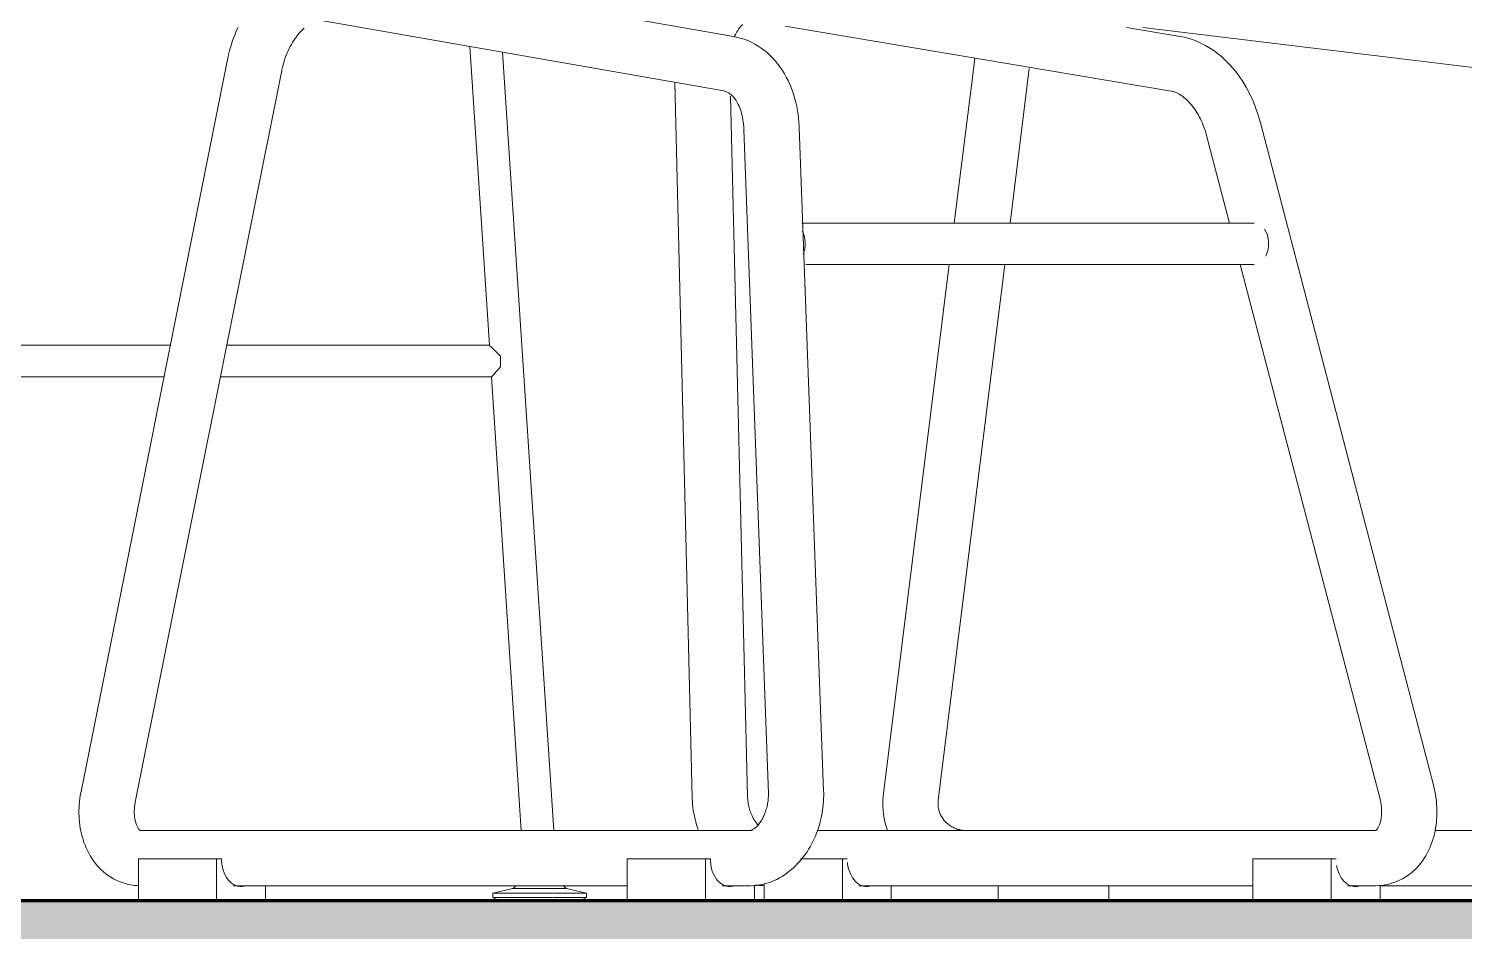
# Model space of a CAD drawing. Header units: inches. Extents: x 169 to 5088, y -73 to 356.
# Drawn here: x 3983.2 to 4009.16, y -0.56 to 15.77 of the extents above; entities that cross this region are included whole.
import ezdxf

# ---------------------------------------------------------------- set-up
doc = ezdxf.new("R2010")
doc.units = ezdxf.units.IN
doc.header["$MEASUREMENT"] = 0
for name, color, linetype, lineweight in [('C-TOPO', 7, 'Continuous', 9), ('I-FURN', 30, 'Continuous', 9), ('I-FURN-PNLS', 30, 'Continuous', 9)]:
    doc.layers.add(name, color=color, linetype=linetype, lineweight=lineweight)

# ---------------------------------------------------------------- blocks, each defined once
blk = doc.blocks.new('Haworth_Pan-Table-Round - 59 dia-336015-Building Elevation - West')
at = {"layer": 'I-FURN-PNLS'}
for p, q in [((-1601.081, 15.442), (-1600.726, 10.04)), ((-1599.563, 1.267), (-1600.489, 15.339)), ((-1606.496, 10.04), (-1616.746, 10.04)), ((-1600.726, 10.04), (-1605.476, 10.04)), ((-1600.528, 9.843), (-1600.528, 9.754)), ((-1600.528, 9.754), (-1600.528, 9.65)), ((-1616.655, 9.468), (-1606.61, 9.468)), ((-1605.59, 9.468), (-1600.688, 9.468)), ((-1600.688, 9.468), (-1600.149, 1.267)), ((-1600.3, 0.216), (-1600.663, 0.134)), ((-1600.663, 0.134), (-1600.663, 0.051)), ((-1600.663, 0.134), (-1599.569, 0.134)), ((-1600.663, 0.051), (-1600.554, 0)), ((-1600.663, 0.051), (-1599.569, 0.051)), ((-1600.3, 0.216), (-1599.334, 0.216)), ((-1599.555, 0.134), (-1598.971, 0.134)), ((-1599.555, 0.051), (-1598.971, 0.051)), ((-1598.971, 0.134), (-1599.334, 0.216)), ((-1599.08, 0), (-1598.971, 0.051)), ((-1598.971, 0.051), (-1598.971, 0.134))]:
    blk.add_line(p, q, dxfattribs=at)
at = {"layer": 'I-FURN-PNLS', "flags": 128}
for points in [[(-1600.3, 0.216), (-1600.282, 0.231), (-1600.266, 0.247), (-1600.249, 0.263)], [(-1599.393, 0.272), (-1599.377, 0.255), (-1599.36, 0.239), (-1599.343, 0.224), (-1599.334, 0.216)]]:
    blk.add_lwpolyline(points, dxfattribs=at)
at = {"layer": 'I-FURN-PNLS'}
for points, knots in [([(-1600.726, 10.04), (-1600.726, 10.039), (-1600.724, 10.038), (-1600.719, 10.033), (-1600.713, 10.027), (-1600.707, 10.022), (-1600.7, 10.015), (-1600.693, 10.009), (-1600.686, 10.001), (-1600.677, 9.993), (-1600.668, 9.984), (-1600.659, 9.975), (-1600.649, 9.966), (-1600.636, 9.953), (-1600.611, 9.929), (-1600.574, 9.892), (-1600.543, 9.859), (-1600.528, 9.843)], [0, 0, 0, 0, 0.083333, 0.166667, 0.208333, 0.25, 0.291667, 0.333333, 0.375, 0.416667, 0.458333, 0.5, 0.541667, 0.583333, 0.666667, 0.833333, 1, 1, 1, 1]), ([(-1600.528, 9.65), (-1600.543, 9.631), (-1600.567, 9.604), (-1600.596, 9.57), (-1600.614, 9.55), (-1600.627, 9.536), (-1600.636, 9.525), (-1600.645, 9.515), (-1600.654, 9.506), (-1600.661, 9.498), (-1600.668, 9.49), (-1600.674, 9.484), (-1600.681, 9.476), (-1600.687, 9.47), (-1600.688, 9.468), (-1600.688, 9.468)], [0, 0, 0, 0, 0.2, 0.3, 0.4, 0.45, 0.5, 0.55, 0.6, 0.65, 0.7, 0.75, 0.8, 0.9, 1, 1, 1, 1])]:
    blk.add_open_spline(points, degree=3, knots=knots, dxfattribs=at)
blk = doc.blocks.new('Haworth_Chair_Hi-Pad_Chair - Chair-336027-Building Elevation - West')
at = {"layer": 'I-FURN'}
for p, q in [((-1588.912, 15.788), (-1579.405, 14.635)), ((-1588.912, 15.788), (-1579.405, 14.635)), ((-1591.957, 15.17), (-1592.32, 12.246)), ((-1591.947, 15.235), (-1591.954, 15.191)), ((-1591.312, 12.25), (-1590.964, 15.046)), ((-1592.413, 11.5), (-1593.602, 1.936)), ((-1592.61, 1.813), (-1591.405, 11.5)), ((-1592.613, 1.749), (-1592.613, 1.754)), ((-1584.744, 1.267), (-1592.113, 1.267)), ((-1584.744, 1.267), (-1592.113, 1.267)), ((-1576.507, 1.267), (-1583.632, 1.267)), ((-1576.507, 1.267), (-1583.632, 1.267)), ((-1592.113, 0.267), (-1591.528, 0.267)), ((-1592.113, 0.267), (-1586.92, 0.267)), ((-1591.528, 0), (-1591.528, 0.269)), ((-1589.528, 0.269), (-1589.528, 0)), ((-1589.528, 0.267), (-1586.92, 0.267)), ((-1584.622, 0.267), (-1579.028, 0.267)), ((-1584.622, 0.267), (-1576.507, 0.267))]:
    blk.add_line(p, q, dxfattribs=at)
at = {"layer": 'I-FURN', "flags": 128}
for points in [[(-1591.947, 15.235), (-1591.954, 15.191), (-1591.957, 15.17)], [(-1593.602, 1.936), (-1593.608, 1.877), (-1593.612, 1.817), (-1593.613, 1.757), (-1593.613, 1.754)], [(-1593.602, 1.936), (-1593.608, 1.877), (-1593.612, 1.817), (-1593.613, 1.757), (-1593.613, 1.754)], [(-1593.613, 1.754), (-1593.612, 1.695), (-1593.608, 1.635), (-1593.602, 1.575), (-1593.594, 1.516), (-1593.583, 1.457), (-1593.57, 1.399), (-1593.554, 1.342), (-1593.536, 1.285), (-1593.53, 1.267)], [(-1593.613, 1.754), (-1593.612, 1.695), (-1593.608, 1.635), (-1593.602, 1.575), (-1593.594, 1.516), (-1593.583, 1.457), (-1593.57, 1.399), (-1593.554, 1.342), (-1593.536, 1.285), (-1593.53, 1.267)], [(-1592.613, 1.754), (-1592.613, 1.773), (-1592.612, 1.793), (-1592.61, 1.812), (-1592.61, 1.813)], [(-1592.613, 1.754), (-1592.613, 1.773), (-1592.612, 1.793)], [(-1592.113, 1.267), (-1592.133, 1.267), (-1592.154, 1.268), (-1592.174, 1.27), (-1592.194, 1.273), (-1592.214, 1.277), (-1592.233, 1.281), (-1592.253, 1.286), (-1592.272, 1.292), (-1592.291, 1.299), (-1592.31, 1.306), (-1592.328, 1.314), (-1592.346, 1.323), (-1592.364, 1.332), (-1592.381, 1.343), (-1592.398, 1.353), (-1592.414, 1.365), (-1592.43, 1.377), (-1592.445, 1.39), (-1592.46, 1.403), (-1592.474, 1.417), (-1592.488, 1.431), (-1592.501, 1.446), (-1592.513, 1.461), (-1592.524, 1.477), (-1592.535, 1.493), (-1592.546, 1.51), (-1592.555, 1.527), (-1592.564, 1.544), (-1592.573, 1.562), (-1592.58, 1.58), (-1592.587, 1.598), (-1592.593, 1.616), (-1592.598, 1.635), (-1592.602, 1.653), (-1592.606, 1.672), (-1592.609, 1.691), (-1592.611, 1.711), (-1592.613, 1.73), (-1592.613, 1.749), (-1592.613, 1.754)], [(-1592.189, 0.269), (-1592.129, 0.267), (-1592.113, 0.267)], [(-1592.189, 0.269), (-1592.129, 0.267), (-1592.113, 0.267)]]:
    blk.add_lwpolyline(points, dxfattribs=at)
blk = doc.blocks.new('Haworth_Chair_Hi-Pad_Chair - Chair-V42-Building Elevation - West')
at = {"layer": 'I-FURN'}
for p, q in [((-1603.731, 15.905), (-1596.487, 14.639)), ((-1596.315, 15.624), (-1598.416, 15.991)), ((-1596.258, 15.612), (-1596.315, 15.624)), ((-1595.375, 15.812), (-1588.399, 14.638)), ((-1588.233, 15.624), (-1589.205, 15.788)), ((-1605.462, 15.206), (-1608.11, 1.973)), ((-1607.13, 1.776), (-1604.481, 15.01)), ((-1597.373, 14.794), (-1597.059, 1.862)), ((-1596.477, 14.637), (-1596.487, 14.639)), ((-1596.059, 1.887), (-1596.367, 14.548)), ((-1583.655, 2.082), (-1586.792, 14.089)), ((-1596.123, 13.944), (-1595.681, 1.937)), ((-1594.682, 1.974), (-1595.124, 13.981)), ((-1587.759, 13.836), (-1587.345, 12.25)), ((-1586.9, 12.25), (-1595.074, 12.25)), ((-1595.005, 11.5), (-1586.9, 11.5)), ((-1587.149, 11.5), (-1584.622, 1.829)), ((-1607.043, 1.267), (-1607.043, 1.267)), ((-1596.007, 1.267), (-1607.043, 1.267)), ((-1584.7, 1.267), (-1594.798, 1.267)), ((-1584.697, 1.267), (-1584.698, 1.267)), ((-1607.072, 0), (-1607.072, 0.75)), ((-1607.072, 0.75), (-1605.658, 0.75)), ((-1605.57, 0.75), (-1605.658, 0.75)), ((-1605.658, 0.75), (-1605.658, 0)), ((-1598.234, 0), (-1598.234, 0.75)), ((-1598.234, 0.75), (-1596.819, 0.75)), ((-1596.731, 0.75), (-1596.819, 0.75)), ((-1596.819, 0.75), (-1596.819, 0)), ((-1595.101, 0.75), (-1594.344, 0.75)), ((-1594.344, 0.75), (-1594.344, 0)), ((-1594.256, 0.75), (-1594.344, 0.75)), ((-1586.92, 0), (-1586.92, 0.75)), ((-1586.92, 0.75), (-1585.506, 0.75)), ((-1585.506, 0.75), (-1585.506, 0)), ((-1585.417, 0.75), (-1585.506, 0.75)), ((-1605.357, 0.267), (-1598.234, 0.267)), ((-1604.774, 0), (-1604.774, 0.273)), ((-1596.518, 0.267), (-1596.007, 0.267)), ((-1595.935, 0), (-1595.935, 0.275)), ((-1595.759, 0), (-1595.759, 0.303)), ((-1594.047, 0.267), (-1586.92, 0.267)), ((-1593.461, 0), (-1593.461, 0.269)), ((-1585.208, 0.267), (-1584.698, 0.267)), ((-1584.622, 0), (-1584.622, 0.279))]:
    blk.add_line(p, q, dxfattribs=at)
at = {"layer": 'I-FURN', "flags": 128}
for points in [[(-1605.274, 15.785), (-1605.304, 15.718), (-1605.331, 15.65), (-1605.357, 15.581), (-1605.381, 15.511), (-1605.403, 15.441), (-1605.423, 15.37), (-1605.442, 15.298), (-1605.458, 15.226), (-1605.462, 15.206)], [(-1604.073, 15.773), (-1604.097, 15.751), (-1604.121, 15.728), (-1604.146, 15.703), (-1604.17, 15.676), (-1604.194, 15.647), (-1604.217, 15.617), (-1604.24, 15.585), (-1604.263, 15.552), (-1604.285, 15.518), (-1604.306, 15.482), (-1604.327, 15.445), (-1604.347, 15.406), (-1604.366, 15.367), (-1604.384, 15.326), (-1604.401, 15.285), (-1604.416, 15.242), (-1604.431, 15.199), (-1604.445, 15.156), (-1604.457, 15.112), (-1604.469, 15.067), (-1604.479, 15.022), (-1604.481, 15.01)], [(-1596.147, 15.839), (-1596.162, 15.826), (-1596.177, 15.811), (-1596.192, 15.794), (-1596.207, 15.776), (-1596.222, 15.756), (-1596.236, 15.734), (-1596.251, 15.711), (-1596.265, 15.685), (-1596.279, 15.658), (-1596.292, 15.63)], [(-1596.258, 15.612), (-1596.189, 15.595), (-1596.122, 15.574), (-1596.056, 15.549), (-1595.992, 15.52), (-1595.929, 15.488), (-1595.869, 15.452), (-1595.81, 15.414), (-1595.754, 15.372), (-1595.7, 15.327), (-1595.649, 15.28), (-1595.6, 15.231), (-1595.553, 15.179), (-1595.509, 15.125), (-1595.467, 15.069), (-1595.428, 15.011), (-1595.391, 14.952), (-1595.357, 14.891), (-1595.325, 14.828), (-1595.295, 14.764), (-1595.268, 14.699), (-1595.244, 14.633), (-1595.221, 14.566), (-1595.201, 14.497), (-1595.184, 14.428), (-1595.168, 14.358), (-1595.155, 14.288), (-1595.144, 14.216), (-1595.135, 14.145), (-1595.129, 14.072), (-1595.124, 14), (-1595.124, 13.981)], [(-1588.233, 15.624), (-1588.164, 15.611), (-1588.096, 15.594), (-1588.03, 15.574), (-1587.964, 15.55), (-1587.9, 15.523), (-1587.836, 15.494), (-1587.775, 15.461), (-1587.715, 15.426), (-1587.656, 15.388), (-1587.599, 15.347), (-1587.543, 15.305), (-1587.489, 15.26), (-1587.437, 15.213), (-1587.386, 15.163), (-1587.337, 15.112), (-1587.289, 15.059), (-1587.244, 15.004), (-1587.2, 14.948), (-1587.158, 14.89), (-1587.117, 14.83), (-1587.078, 14.769), (-1587.042, 14.706), (-1587.006, 14.642), (-1586.973, 14.577), (-1586.942, 14.511), (-1586.912, 14.444), (-1586.885, 14.376), (-1586.859, 14.307), (-1586.835, 14.237), (-1586.813, 14.167), (-1586.794, 14.095), (-1586.792, 14.089)], [(-1596.477, 14.637), (-1596.464, 14.633), (-1596.451, 14.629), (-1596.438, 14.624), (-1596.425, 14.619), (-1596.412, 14.612), (-1596.398, 14.604), (-1596.384, 14.595), (-1596.37, 14.584), (-1596.356, 14.572), (-1596.341, 14.559), (-1596.327, 14.544), (-1596.312, 14.528), (-1596.297, 14.509), (-1596.282, 14.489), (-1596.267, 14.468), (-1596.252, 14.444), (-1596.238, 14.419), (-1596.225, 14.392), (-1596.211, 14.363), (-1596.199, 14.333), (-1596.187, 14.301), (-1596.176, 14.268), (-1596.166, 14.233), (-1596.156, 14.197), (-1596.148, 14.159), (-1596.141, 14.12), (-1596.135, 14.08), (-1596.13, 14.04), (-1596.126, 13.998), (-1596.123, 13.955), (-1596.123, 13.944)], [(-1588.399, 14.638), (-1588.382, 14.635), (-1588.364, 14.63), (-1588.345, 14.625), (-1588.325, 14.618), (-1588.305, 14.609), (-1588.283, 14.599), (-1588.261, 14.587), (-1588.239, 14.574), (-1588.216, 14.559), (-1588.192, 14.543), (-1588.168, 14.524), (-1588.144, 14.504), (-1588.12, 14.482), (-1588.095, 14.458), (-1588.071, 14.433), (-1588.047, 14.406), (-1588.023, 14.377), (-1587.999, 14.347), (-1587.976, 14.315), (-1587.954, 14.282), (-1587.932, 14.247), (-1587.91, 14.211), (-1587.89, 14.174), (-1587.87, 14.135), (-1587.851, 14.096), (-1587.834, 14.055), (-1587.817, 14.014), (-1587.801, 13.971), (-1587.786, 13.928), (-1587.773, 13.884), (-1587.76, 13.84), (-1587.759, 13.836)], [(-1584.48, 0.291), (-1584.425, 0.305), (-1584.371, 0.322), (-1584.318, 0.342), (-1584.267, 0.365), (-1584.217, 0.39), (-1584.169, 0.419), (-1584.123, 0.449), (-1584.078, 0.482), (-1584.035, 0.517), (-1583.995, 0.554), (-1583.956, 0.593), (-1583.92, 0.634), (-1583.886, 0.676), (-1583.853, 0.719), (-1583.823, 0.763), (-1583.795, 0.809), (-1583.769, 0.856), (-1583.745, 0.903), (-1583.722, 0.952), (-1583.702, 1.001), (-1583.683, 1.051), (-1583.666, 1.101), (-1583.651, 1.152), (-1583.638, 1.204), (-1583.627, 1.256), (-1583.617, 1.309), (-1583.609, 1.361), (-1583.602, 1.414), (-1583.598, 1.468), (-1583.594, 1.521), (-1583.593, 1.575), (-1583.593, 1.628), (-1583.594, 1.682), (-1583.598, 1.736), (-1583.602, 1.79), (-1583.608, 1.843), (-1583.616, 1.896), (-1583.625, 1.95), (-1583.636, 2.002), (-1583.648, 2.055), (-1583.655, 2.082)], [(-1607.26, 0.291), (-1607.315, 0.305), (-1607.369, 0.322), (-1607.422, 0.342), (-1607.473, 0.365), (-1607.523, 0.39), (-1607.571, 0.419), (-1607.617, 0.449), (-1607.662, 0.482), (-1607.705, 0.517), (-1607.745, 0.554), (-1607.784, 0.593), (-1607.82, 0.634), (-1607.854, 0.676), (-1607.887, 0.719), (-1607.917, 0.763), (-1607.945, 0.809), (-1607.971, 0.856), (-1607.996, 0.903), (-1608.018, 0.952), (-1608.038, 1.001), (-1608.057, 1.051), (-1608.074, 1.101), (-1608.089, 1.152), (-1608.102, 1.204), (-1608.113, 1.256), (-1608.123, 1.309), (-1608.131, 1.361), (-1608.138, 1.414), (-1608.142, 1.468), (-1608.146, 1.521), (-1608.147, 1.575), (-1608.147, 1.628), (-1608.146, 1.682), (-1608.143, 1.736), (-1608.138, 1.79), (-1608.132, 1.843), (-1608.124, 1.896), (-1608.115, 1.95), (-1608.11, 1.973)], [(-1596.947, 1.265), (-1596.964, 1.316), (-1596.98, 1.367), (-1596.995, 1.419), (-1597.008, 1.472), (-1597.02, 1.524), (-1597.03, 1.577), (-1597.039, 1.631), (-1597.046, 1.684), (-1597.051, 1.738), (-1597.055, 1.791), (-1597.058, 1.845), (-1597.059, 1.862)], [(-1595.872, 1.366), (-1595.884, 1.38), (-1595.897, 1.396), (-1595.909, 1.413), (-1595.921, 1.431), (-1595.933, 1.449), (-1595.944, 1.469), (-1595.956, 1.489), (-1595.967, 1.511), (-1595.977, 1.532), (-1595.987, 1.555), (-1595.997, 1.578), (-1596.005, 1.602), (-1596.014, 1.626), (-1596.021, 1.651), (-1596.028, 1.676), (-1596.035, 1.701), (-1596.04, 1.727), (-1596.045, 1.752), (-1596.049, 1.778), (-1596.053, 1.803), (-1596.056, 1.829), (-1596.057, 1.854), (-1596.059, 1.879), (-1596.059, 1.887)], [(-1596.007, 0.267), (-1595.951, 0.268), (-1595.896, 0.273), (-1595.841, 0.28), (-1595.786, 0.291), (-1595.732, 0.304), (-1595.68, 0.32), (-1595.628, 0.338), (-1595.578, 0.359), (-1595.529, 0.382), (-1595.481, 0.407), (-1595.435, 0.434), (-1595.389, 0.463), (-1595.346, 0.494), (-1595.303, 0.527), (-1595.262, 0.561), (-1595.223, 0.596), (-1595.184, 0.633), (-1595.147, 0.672), (-1595.112, 0.711), (-1595.078, 0.752), (-1595.045, 0.794), (-1595.013, 0.837), (-1594.983, 0.881), (-1594.955, 0.926), (-1594.927, 0.972), (-1594.902, 1.019), (-1594.877, 1.067), (-1594.854, 1.115), (-1594.832, 1.165), (-1594.812, 1.214), (-1594.793, 1.265), (-1594.776, 1.316), (-1594.76, 1.367), (-1594.745, 1.419), (-1594.732, 1.472), (-1594.72, 1.524), (-1594.71, 1.577), (-1594.702, 1.631), (-1594.694, 1.684), (-1594.689, 1.738), (-1594.685, 1.791), (-1594.682, 1.845), (-1594.681, 1.899), (-1594.681, 1.952), (-1594.682, 1.974)], [(-1596.007, 1.267), (-1596.007, 1.267), (-1596.006, 1.267), (-1596.004, 1.267), (-1596.001, 1.268), (-1595.997, 1.268), (-1595.993, 1.27), (-1595.987, 1.272), (-1595.981, 1.274), (-1595.974, 1.278), (-1595.966, 1.282), (-1595.957, 1.287), (-1595.947, 1.293), (-1595.937, 1.3), (-1595.927, 1.308), (-1595.916, 1.318), (-1595.904, 1.328), (-1595.892, 1.339), (-1595.88, 1.352), (-1595.868, 1.366), (-1595.856, 1.38), (-1595.843, 1.396), (-1595.831, 1.413), (-1595.819, 1.431), (-1595.807, 1.449), (-1595.796, 1.469), (-1595.784, 1.489), (-1595.773, 1.511), (-1595.763, 1.532), (-1595.753, 1.555), (-1595.743, 1.578), (-1595.735, 1.602), (-1595.726, 1.626), (-1595.719, 1.651), (-1595.712, 1.676), (-1595.705, 1.701), (-1595.7, 1.727), (-1595.695, 1.752), (-1595.691, 1.778), (-1595.687, 1.803), (-1595.685, 1.829), (-1595.683, 1.854), (-1595.681, 1.879), (-1595.681, 1.903), (-1595.681, 1.928), (-1595.681, 1.937)], [(-1584.7, 1.266), (-1584.7, 1.266), (-1584.699, 1.266), (-1584.698, 1.267), (-1584.696, 1.268), (-1584.694, 1.27), (-1584.691, 1.273), (-1584.687, 1.276), (-1584.683, 1.281), (-1584.678, 1.286), (-1584.673, 1.292), (-1584.667, 1.3), (-1584.662, 1.309), (-1584.656, 1.319), (-1584.649, 1.33), (-1584.643, 1.342), (-1584.637, 1.355), (-1584.631, 1.37), (-1584.625, 1.386), (-1584.62, 1.402), (-1584.615, 1.42), (-1584.61, 1.439), (-1584.606, 1.459), (-1584.602, 1.479), (-1584.599, 1.501), (-1584.596, 1.523), (-1584.595, 1.546), (-1584.593, 1.569), (-1584.593, 1.593), (-1584.593, 1.618), (-1584.594, 1.642), (-1584.595, 1.668), (-1584.598, 1.693), (-1584.601, 1.718), (-1584.604, 1.744), (-1584.609, 1.769), (-1584.614, 1.795), (-1584.62, 1.82), (-1584.622, 1.829)], [(-1607.04, 1.266), (-1607.04, 1.266), (-1607.041, 1.266), (-1607.042, 1.267), (-1607.044, 1.268), (-1607.046, 1.27), (-1607.049, 1.273), (-1607.053, 1.276), (-1607.057, 1.281), (-1607.062, 1.286), (-1607.067, 1.292), (-1607.073, 1.3), (-1607.079, 1.309), (-1607.085, 1.319), (-1607.091, 1.33), (-1607.097, 1.342), (-1607.103, 1.355), (-1607.109, 1.37), (-1607.115, 1.386), (-1607.12, 1.402), (-1607.125, 1.42), (-1607.13, 1.439), (-1607.134, 1.459), (-1607.138, 1.479), (-1607.141, 1.501), (-1607.144, 1.523), (-1607.146, 1.546), (-1607.147, 1.569), (-1607.147, 1.593), (-1607.147, 1.618), (-1607.146, 1.642), (-1607.145, 1.668), (-1607.143, 1.693), (-1607.139, 1.718), (-1607.136, 1.744), (-1607.131, 1.769), (-1607.13, 1.776)], [(-1607.26, 0.291), (-1607.205, 0.28), (-1607.149, 0.272), (-1607.092, 0.268), (-1607.091, 0.268)], [(-1595.759, 0.267), (-1595.789, 0.268), (-1595.844, 0.273), (-1595.9, 0.28)], [(-1584.48, 0.291), (-1584.535, 0.28), (-1584.591, 0.272), (-1584.648, 0.268), (-1584.698, 0.267)]]:
    blk.add_lwpolyline(points, dxfattribs=at)
at = {"layer": 'I-FURN'}
for centre, major_axis, start_param, end_param in [((-1595.28, 11.875), (0, 0.375), 4.18879, 5.35851), ((-1586.9, 11.875), (0, 0.375), 4.073054, 5.497787), ((-1605.216, 0.75), (0, 0.5), 1.570796, 1.642596), ((-1605.216, 0.75), (0, 0.5), 1.651354, 3.403392), ((-1596.377, 0.75), (0, 0.5), 1.570796, 1.651178), ((-1596.377, 0.75), (0, 0.5), 1.651354, 3.403392), ((-1593.902, 0.75), (0, 0.5), 1.695776, 1.953801), ((-1593.902, 0.75), (0, 0.5), 1.957443, 3.403392), ((-1585.064, 0.75), (0, 0.5), 1.804871, 1.953801), ((-1585.064, 0.75), (0, 0.5), 1.957443, 3.403392)]:
    blk.add_ellipse(centre, major_axis=major_axis, ratio=0.707107, start_param=start_param, end_param=end_param, dxfattribs=at)
blk = doc.blocks.new('Haworth_Chair_Hi-Pad_Chair - Chair-V43-Building Elevation - West')
at = {"layer": 'I-FURN'}
for p, q in [((-1596.258, 15.612), (-1596.292, 15.619)), ((-1604.416, 15.242), (-1604.431, 15.199)), ((-1588.239, 14.574), (-1588.216, 14.559)), ((-1587.932, 14.247), (-1587.91, 14.211)), ((-1596.123, 13.944), (-1596.122, 13.926)), ((-1600.149, 1.267), (-1606.996, 1.267)), ((-1596.941, 1.267), (-1599.563, 1.267)), ((-1593.521, 1.267), (-1594.798, 1.267)), ((-1584.744, 1.267), (-1592.127, 1.267)), ((-1604.774, 0.267), (-1600.261, 0.267)), ((-1599.373, 0.267), (-1598.234, 0.267)), ((-1593.461, 0.267), (-1591.528, 0.267)), ((-1589.528, 0.267), (-1586.92, 0.267))]:
    blk.add_line(p, q, dxfattribs=at)
at = {"layer": 'I-FURN', "flags": 128}
for points in [[(-1605.274, 15.785), (-1605.304, 15.718), (-1605.331, 15.65), (-1605.357, 15.581), (-1605.381, 15.511), (-1605.403, 15.441), (-1605.423, 15.37), (-1605.442, 15.298), (-1605.458, 15.226)], [(-1596.147, 15.839), (-1596.162, 15.826), (-1596.177, 15.811), (-1596.192, 15.794), (-1596.207, 15.776), (-1596.222, 15.756)], [(-1604.194, 15.647), (-1604.217, 15.617), (-1604.24, 15.585), (-1604.263, 15.552), (-1604.285, 15.518)], [(-1596.258, 15.612), (-1596.189, 15.595), (-1596.122, 15.574), (-1596.056, 15.549), (-1595.992, 15.52), (-1595.929, 15.488), (-1595.869, 15.452), (-1595.81, 15.414)], [(-1588.233, 15.624), (-1588.164, 15.611), (-1588.096, 15.594), (-1588.03, 15.574), (-1587.964, 15.55), (-1587.9, 15.523), (-1587.836, 15.494), (-1587.775, 15.461), (-1587.715, 15.426), (-1587.656, 15.388), (-1587.599, 15.347), (-1587.543, 15.305), (-1587.489, 15.26), (-1587.437, 15.213)], [(-1595.81, 15.413), (-1595.754, 15.372), (-1595.7, 15.327), (-1595.649, 15.28), (-1595.6, 15.231), (-1595.553, 15.179), (-1595.509, 15.125), (-1595.467, 15.069), (-1595.428, 15.011), (-1595.391, 14.952), (-1595.357, 14.891), (-1595.325, 14.828), (-1595.295, 14.764), (-1595.268, 14.699), (-1595.244, 14.633), (-1595.221, 14.566), (-1595.201, 14.497), (-1595.184, 14.428), (-1595.168, 14.358), (-1595.155, 14.288), (-1595.144, 14.216), (-1595.135, 14.145), (-1595.129, 14.072), (-1595.124, 14)], [(-1587.416, 15.192), (-1587.386, 15.163), (-1587.337, 15.112), (-1587.289, 15.059), (-1587.244, 15.004), (-1587.2, 14.948), (-1587.158, 14.89), (-1587.117, 14.83), (-1587.078, 14.769), (-1587.042, 14.706), (-1587.006, 14.642), (-1586.973, 14.577), (-1586.942, 14.511), (-1586.912, 14.444), (-1586.885, 14.376), (-1586.859, 14.307), (-1586.835, 14.237), (-1586.813, 14.167), (-1586.794, 14.095)], [(-1583.625, 1.267), (-1583.617, 1.309), (-1583.609, 1.361), (-1583.602, 1.414), (-1583.598, 1.468), (-1583.594, 1.521), (-1583.593, 1.575), (-1583.593, 1.628), (-1583.594, 1.682), (-1583.598, 1.736), (-1583.602, 1.79), (-1583.608, 1.843), (-1583.616, 1.896), (-1583.625, 1.95), (-1583.636, 2.002), (-1583.648, 2.055), (-1583.655, 2.082)], [(-1608.038, 1.001), (-1608.057, 1.051), (-1608.074, 1.101), (-1608.089, 1.152), (-1608.102, 1.204), (-1608.113, 1.256), (-1608.123, 1.309), (-1608.131, 1.361), (-1608.138, 1.414), (-1608.142, 1.468), (-1608.146, 1.521), (-1608.147, 1.575), (-1608.147, 1.628), (-1608.146, 1.682), (-1608.143, 1.736), (-1608.138, 1.79), (-1608.132, 1.843), (-1608.124, 1.896), (-1608.115, 1.95)], [(-1596.947, 1.265), (-1596.964, 1.316), (-1596.98, 1.367), (-1596.995, 1.419), (-1597.008, 1.472), (-1597.02, 1.524), (-1597.03, 1.577), (-1597.039, 1.631), (-1597.046, 1.684), (-1597.051, 1.738), (-1597.055, 1.791), (-1597.058, 1.845)], [(-1595.705, 1.701), (-1595.7, 1.727), (-1595.695, 1.752), (-1595.691, 1.778), (-1595.687, 1.803), (-1595.685, 1.829), (-1595.683, 1.854), (-1595.681, 1.879), (-1595.681, 1.903), (-1595.681, 1.928), (-1595.681, 1.937)], [(-1594.792, 1.267), (-1594.776, 1.316), (-1594.76, 1.367), (-1594.745, 1.419), (-1594.732, 1.472), (-1594.72, 1.524), (-1594.71, 1.577), (-1594.702, 1.631), (-1594.694, 1.684), (-1594.689, 1.738), (-1594.685, 1.791), (-1594.682, 1.845), (-1594.681, 1.899), (-1594.681, 1.952), (-1594.682, 1.974)], [(-1584.595, 1.546), (-1584.593, 1.569), (-1584.593, 1.593), (-1584.593, 1.618), (-1584.594, 1.642), (-1584.595, 1.668), (-1584.598, 1.693), (-1584.601, 1.718), (-1584.604, 1.744), (-1584.609, 1.769), (-1584.614, 1.795), (-1584.62, 1.82), (-1584.622, 1.829)], [(-1607.13, 1.439), (-1607.134, 1.459), (-1607.138, 1.479), (-1607.141, 1.501), (-1607.144, 1.523), (-1607.146, 1.546)], [(-1595.933, 1.449), (-1595.944, 1.469), (-1595.956, 1.489)], [(-1595.807, 1.449), (-1595.796, 1.469), (-1595.784, 1.489), (-1595.773, 1.511)], [(-1584.643, 1.342), (-1584.637, 1.355), (-1584.631, 1.37), (-1584.625, 1.386), (-1584.62, 1.402), (-1584.615, 1.42), (-1584.61, 1.439), (-1584.606, 1.459)], [(-1607.26, 0.291), (-1607.315, 0.305), (-1607.369, 0.322), (-1607.422, 0.342), (-1607.473, 0.365), (-1607.523, 0.39), (-1607.571, 0.419), (-1607.617, 0.449), (-1607.662, 0.482), (-1607.705, 0.517), (-1607.745, 0.554), (-1607.784, 0.593), (-1607.82, 0.634), (-1607.854, 0.676), (-1607.887, 0.719), (-1607.917, 0.763), (-1607.945, 0.809), (-1607.971, 0.856), (-1607.996, 0.903), (-1608.018, 0.952), (-1608.031, 0.983)], [(-1607.26, 0.291), (-1607.205, 0.28), (-1607.149, 0.272), (-1607.092, 0.268), (-1607.091, 0.268)], [(-1595.935, 0.269), (-1595.896, 0.273), (-1595.841, 0.28)], [(-1595.759, 0.267), (-1595.789, 0.268), (-1595.844, 0.273), (-1595.9, 0.28)]]:
    blk.add_lwpolyline(points, dxfattribs=at)

msp = doc.modelspace()

# ---------------------------------------------------------------- hatches: boundary and pattern name
at = {"layer": 'C-TOPO'}
h = msp.add_hatch(dxfattribs=at)
h.set_pattern_fill('FP_20', color=256, style=0, pattern_type=2)
h.set_pattern_definition([(0, (-1701.151, 0), (16, 16), [16, -16]), (0, (-1701.151, 6), (16, 16), [16, -16]), (0, (-1701.151, 12), (16, 16), [16, -16]), (90, (-1699.151, 14), (-16, 16), [16, -16]), (90, (-1693.151, 14), (-16, 16), [16, -16]), (90, (-1687.151, 14), (-16, 16), [16, -16])])
h.paths.add_polyline_path([(4819.318, -24.051), (4904.585, -24.051), (4904.585, 0), (3941.923, 0), (3941.923, -24.051), (4771.733, -24.051)], flags=0)

# ---------------------------------------------------------------- linework, layer by layer
at = {"layer": 'C-TOPO', "lineweight": 80}
for p, q in [((3941.923, 0), (4000.391, 0)), ((4000.391, 0), (4204.831, 0))]:
    msp.add_line(p, q, dxfattribs=at)
at = {"layer": 'C-TOPO'}
for p in [(3941.923, 0), (4204.831, 0)]:
    msp.add_line(p, (4000.391, 0), dxfattribs=at)

# ---------------------------------------------------------------- block references
at = {"layer": 'I-FURN'}
for name in ['Haworth_Chair_Hi-Pad_Chair - Chair-V42-Building Elevation - West', 'Haworth_Chair_Hi-Pad_Chair - Chair-V43-Building Elevation - West', 'Haworth_Chair_Hi-Pad_Chair - Chair-336027-Building Elevation - West']:
    msp.add_blockref(name, (5592.259, 0), dxfattribs=at)
at = {"layer": 'I-FURN-PNLS'}
msp.add_blockref('Haworth_Pan-Table-Round - 59 dia-336015-Building Elevation - West', (5592.259, 0), dxfattribs=at)

doc.saveas('drawing.dxf')
